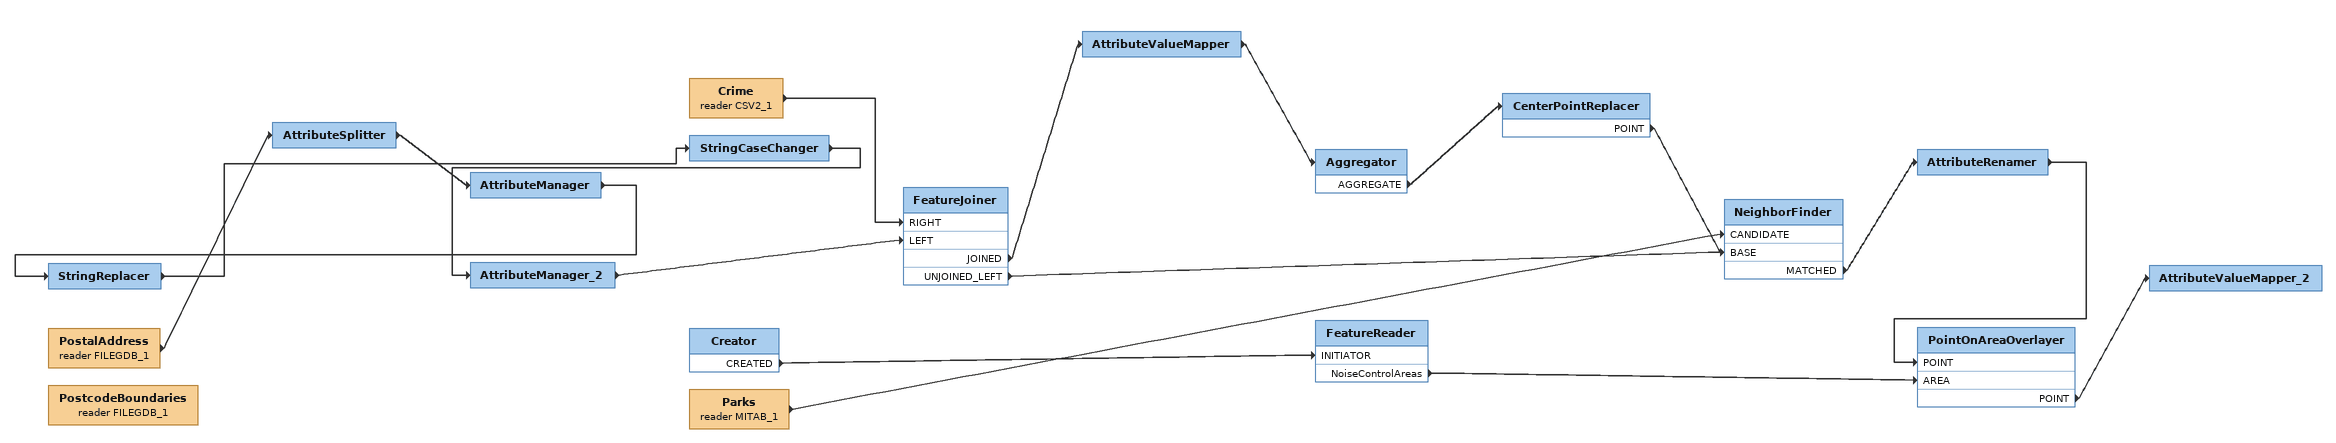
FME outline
PostalAddress (reader FILEGDB_1)
    -> AttributeSplitter
AttributeSplitter
    -> AttributeManager
AttributeManager
    -> StringReplacer
StringReplacer
    -> StringCaseChanger
StringCaseChanger
    -> AttributeManager_2
AttributeManager_2
    -> FeatureJoiner [LEFT]
PostcodeBoundaries (reader FILEGDB_1)
Crime (reader CSV2_1)
    -> FeatureJoiner [RIGHT]
FeatureJoiner
    JOINED -> AttributeValueMapper
    UNJOINED_LEFT -> NeighborFinder [BASE]
AttributeValueMapper
    -> Aggregator
Aggregator
    AGGREGATE -> CenterPointReplacer
CenterPointReplacer
    POINT -> NeighborFinder [BASE]
Creator
    CREATED -> FeatureReader [INITIATOR]
FeatureReader
    NoiseControlAreas -> PointOnAreaOverlayer [AREA]
Parks (reader MITAB_1)
    -> NeighborFinder [CANDIDATE]
NeighborFinder
    MATCHED -> AttributeRenamer
AttributeRenamer
    -> PointOnAreaOverlayer [POINT]
PointOnAreaOverlayer
    POINT -> AttributeValueMapper_2
AttributeValueMapper_2
